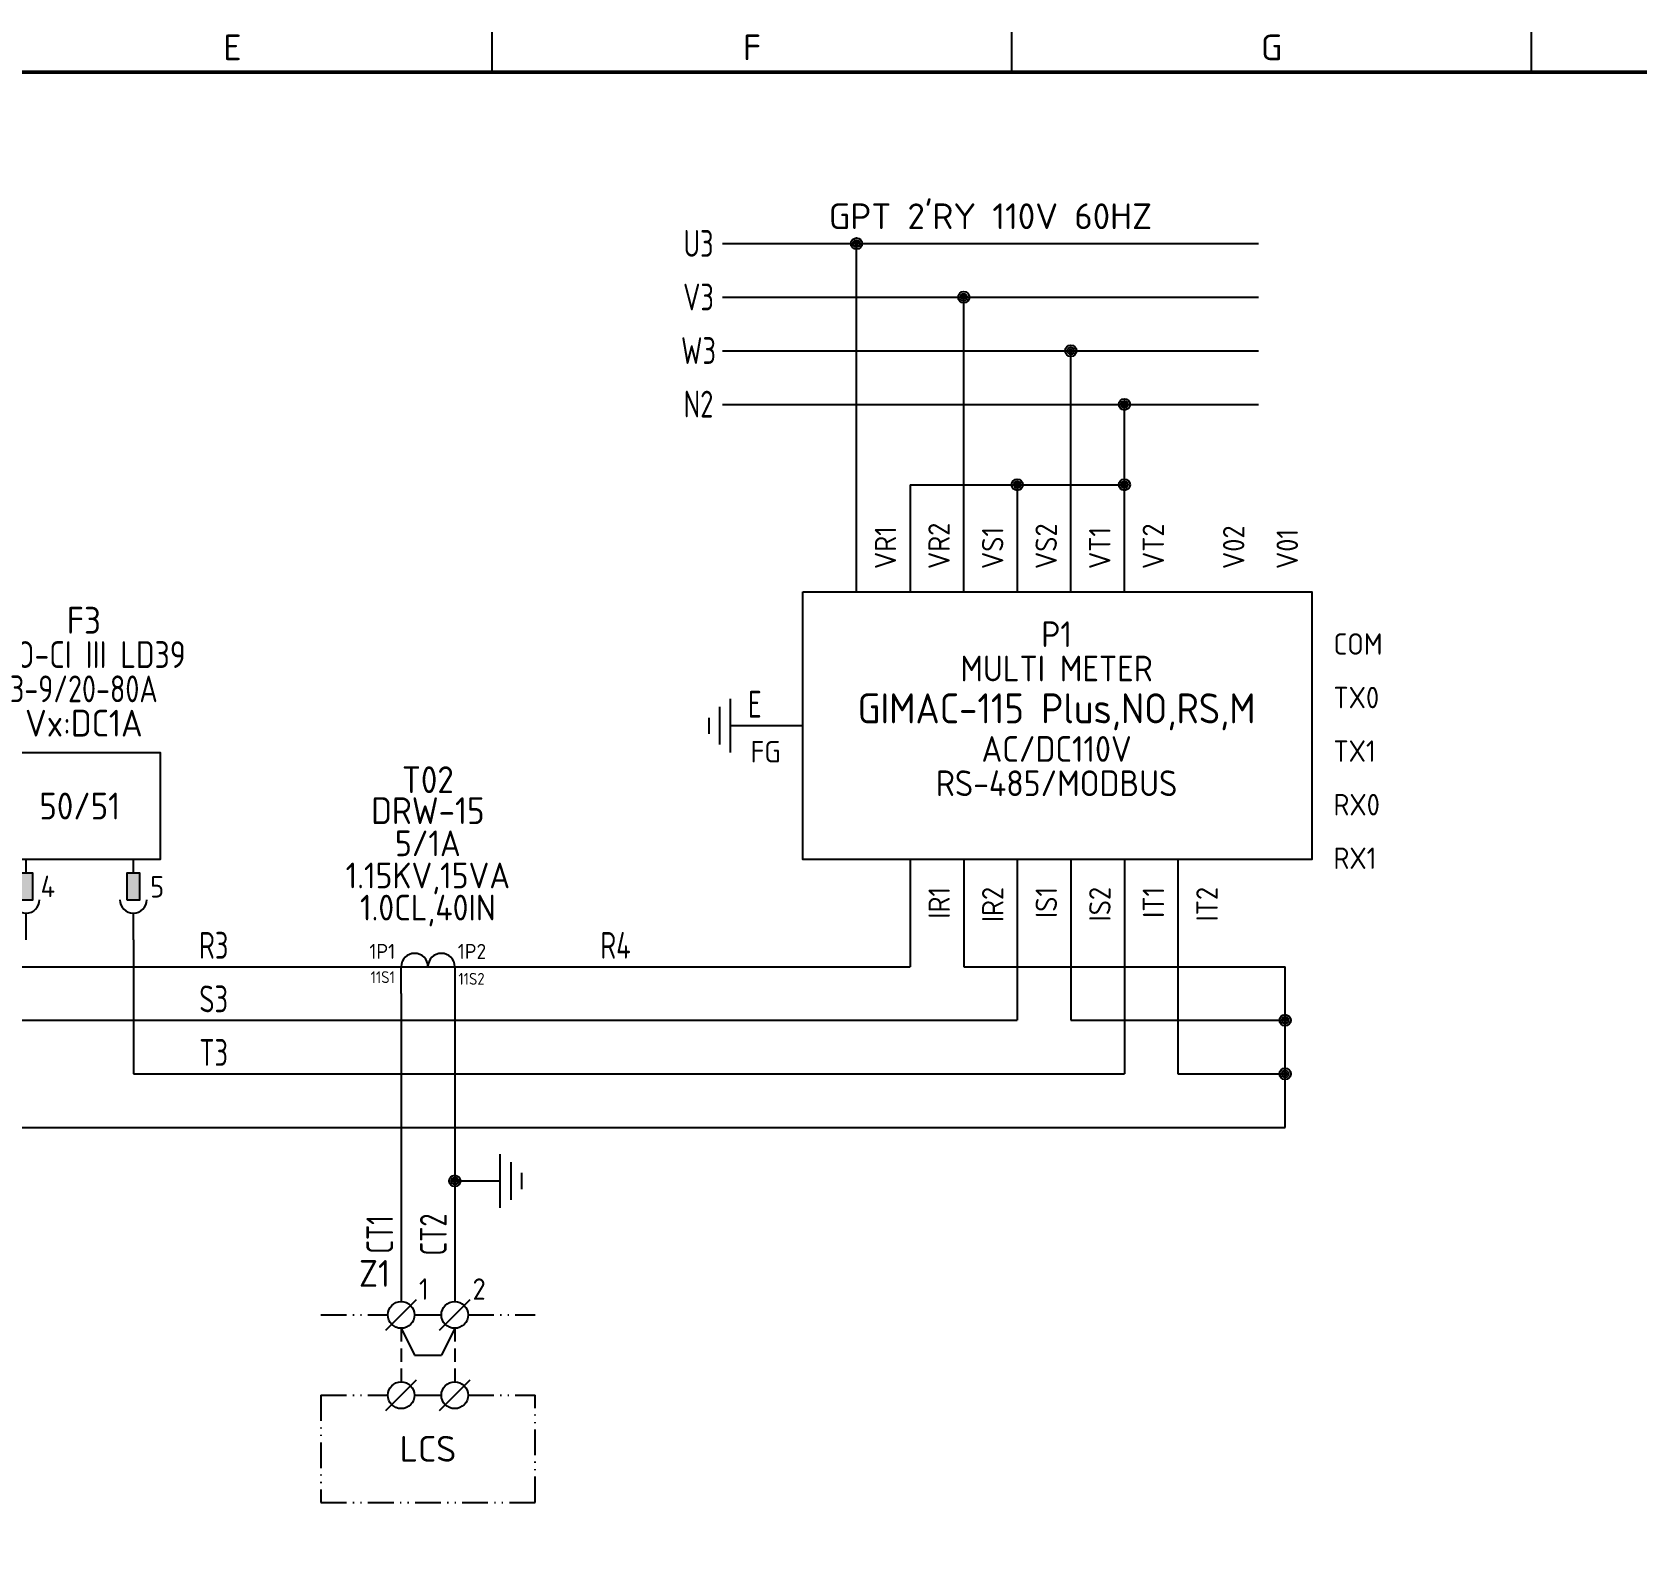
# Model space of a CAD drawing. Header units: millimetres. Extents: x 0 to 556, y 1 to 306.
# Drawn here: x 215.6 to 365.3, y 145 to 287.2 of the extents above; entities that cross this region are included whole.
import ezdxf
from ezdxf.enums import TextEntityAlignment as Align

# ---------------------------------------------------------------- set-up
doc = ezdxf.new("R2010")
doc.units = ezdxf.units.MM
doc.linetypes.add('ACAD_ISO12W100', pattern=[21, 12, -3, 0, -3, 0, -3])
doc.linetypes.add('HIDDEN', pattern=[0.375, 0.25, -0.125])
for name, color, linetype in [('MISC', 7, 'Continuous'), ('Normal Text', 7, 'Continuous'), ('Sheet Line', 3, 'Continuous'), ('Sheet Text', 2, 'Continuous'), ('SYMS', 7, 'Continuous'), ('TAGS', 7, 'Continuous'), ('TERMS', 7, 'Continuous'), ('WIRE(DEFAULT)', 7, 'Continuous'), ('WIRE_GREEN', 3, 'Continuous'), ('WIRE_RED', 1, 'Continuous'), ('WIREFIXED', 7, 'Continuous')]:
    doc.layers.add(name, color=color, linetype=linetype)
doc.layers.add('Sheet Out Line', color=2, linetype='Continuous', lineweight=50)
doc.styles.add('WD', font='ISOCP2.shx')
doc.styles.add('WD_IEC', font='ISOCP2.shx', dxfattribs={"width": 1.1, "height": 2.4, "bigfont": 'whgtxt.shx'})

# ---------------------------------------------------------------- blocks, each defined once
blk = doc.blocks.new('VH61_MULTIMFT1')
blk.add_lwpolyline([(0, 25), (47.5, 25), (47.5, 0), (0, 0)], close=True)
at = {"linetype": 'Continuous', "style": 'WD'}
for tag, p in [('TERM01', (6.7, 27.12)), ('TERM02', (11.7, 27.12)), ('TERM03', (16.7, 27.12)), ('TERM04', (21.7, 27.12)), ('TERM05', (26.7, 27.12)), ('TERM06', (31.7, 27.12)), ('TERM07', (39.2, 27.12)), ('TERM08', (44.2, 27.12))]:
    blk.add_attdef(tag, text='', height=2, rotation=90, dxfattribs=at).set_placement(p, align=Align.TOP_LEFT)
at = {"style": 'WD', "flags": 1}
for tag, p in [('X2TERM01', (5, 25)), ('X2TERM02', (10, 25)), ('X2TERM03', (15, 25)), ('X2TERM04', (20, 25)), ('X2TERM05', (25, 25)), ('X2TERM06', (30, 25)), ('X2TERM07', (37.5, 25)), ('X2TERM08', (42.5, 25))]:
    blk.add_attdef(tag, p, '', height=0.34, rotation=90, dxfattribs=at)
for tag, p in [('X1TERM16', (47.5, 22.5)), ('X1TERM17', (47.5, 17.5)), ('X1TERM18', (47.5, 12.5)), ('X1TERM19', (47.5, 7.5)), ('X1TERM20', (47.5, 2.5))]:
    blk.add_attdef(tag, p, '', height=0.34, dxfattribs=at)
at = {"style": 'WD_IEC'}
for tag, height, p in [('TAG1', 2.4, (23.67, 21.04)), ('RATING12', 2.4, (23.67, 17.84)), ('RATING11', 2.8, (23.67, 14.12)), ('RATING1', 2.4, (23.67, 10.33)), ('RATING2', 2.4, (23.67, 7.13)), ('TEXT1', 2.4, (23.67, 3.93))]:
    blk.add_attdef(tag, text='', height=height, dxfattribs=at).set_placement(p, align=Align.MIDDLE_CENTER)
at = {"linetype": 'Continuous', "style": 'WD'}
for tag, p in [('TERM16', (49.51, 19.13)), ('TERM17', (49.51, 14.13)), ('TERM18', (49.51, 9.13)), ('TERM19', (49.51, 4.13)), ('TERM20', (49.51, -0.87))]:
    blk.add_attdef(tag, p, '', height=2, dxfattribs=at)
at = {"flags": 1}
for tag, height, style, p in [('X4TERM15', 0.34, 'WD', (0, 12.5)), ('INST', 1, 'WD_IEC', (-2.2, 3.75)), ('LOC', 1, 'WD_IEC', (-2.31, 2.41)), ('CAT', 1, 'WD_IEC', (-2.28, 1.08)), ('FAMILY', 1, 'WD_IEC', (-2.21, -0.31)), ('MFG', 1, 'WD_IEC', (-2.42, -1.61)), ('ASSYCODE', 1, 'WD_IEC', (-2.37, -2.9)), ('WDTAGALT', 1, 'WD_IEC', (-2.42, -4.39)), ('PEER_PINLIST', 1, 'WD_IEC', (-2.37, -5.68))]:
    blk.add_attdef(tag, text='', height=height, dxfattribs=dict(at, style=style)).set_placement(p, align=Align.RIGHT)
at = {"linetype": 'Continuous', "style": 'WD'}
blk.add_attdef('TERM15', text='', height=2, dxfattribs=at).set_placement((-2.08, 9.07), align=Align.RIGHT)
at = {"style": 'WD', "flags": 1}
for tag, p in [('X8TERM09', (10, 0)), ('X8TERM10', (15, 0)), ('X8TERM11', (20, 0)), ('X8TERM12', (25, 0)), ('X8TERM13', (30, 0)), ('X8TERM14', (35, 0))]:
    blk.add_attdef(tag, text='', height=0.34, rotation=90, dxfattribs=at).set_placement(p, align=Align.RIGHT)
at = {"linetype": 'Continuous', "style": 'WD'}
for tag, p in [('TERM09', (11.71, -2.55)), ('TERM10', (16.71, -2.55)), ('TERM11', (21.71, -2.55)), ('TERM12', (26.71, -2.55)), ('TERM13', (31.71, -2.55)), ('TERM14', (36.71, -2.55))]:
    blk.add_attdef(tag, text='', height=2, rotation=90, dxfattribs=at).set_placement(p, align=Align.TOP_RIGHT)
blk = doc.blocks.new('HGND3')
at = {"color": 3}
for p, q in [((-2.75, -1.75), (-2.75, 1.75)), ((-1.75, -2.5), (-1.75, 2.5)), ((-3.75, -0.75), (-3.75, 0.75)), ((0, 0), (-1.75, 0))]:
    blk.add_line(p, q, dxfattribs=at)
at = {"style": 'WD_IEC'}
for tag, p in [('INST', (2.1, 10.03)), ('LOC', (2.1, 6.53))]:
    blk.add_attdef(tag, text='', height=2.5, dxfattribs=at).set_placement(p, align=Align.RIGHT)
at = {"color": 3, "style": 'WD_IEC', "flags": 1}
blk.add_attdef('TAG1', text='', height=2.4, dxfattribs=at).set_placement((2, 3.39), align=Align.RIGHT)
at = {"style": 'WD_IEC', "flags": 1}
blk.add_attdef('X1TERM01', (0, 0), '', height=0.32, dxfattribs=at)
blk = doc.blocks.new('WD_WNH')
at = {"linetype": 'Continuous', "style": 'WD_IEC', "width": 0.8}
blk.add_attdef('WIRENO', text='', height=2.5, dxfattribs=at).set_placement((0, 0.75), align=Align.CENTER)
at = {"style": 'WD_IEC', "flags": 1}
for tag, p in [('W08USER', (0, 0.375)), ('W04USER', (0, 0.875)), ('W05USER', (0, 0.75)), ('W09USER', (0, 0.25)), ('W03USER', (0, 1)), ('W06USER', (0, 0.625)), ('W07USER', (0, 0.5)), ('W02USER', (0, 1.125)), ('W01USER', (0, 1.25)), ('W10USER', (0, 0.125))]:
    blk.add_attdef(tag, text='', height=0.08, dxfattribs=at).set_placement(p, align=Align.CENTER)
blk = doc.blocks.new('WDDOT')
for radius in [0.529, 0.33, 0.164]:
    blk.add_circle((0, 0), radius)
blk = doc.blocks.new('HDA1_CT1')
for p, q in [((-5, 0), (5, 0)), ((2.5, 0), (2.5, -2.5))]:
    blk.add_line(p, q)
for centre in [(-1.25, 0), (1.25, 0)]:
    blk.add_arc(centre, 1.25, 0, 180)
at = {"layer": 'SYMS'}
blk.add_line((-2.5, -2.5), (-2.5, 0), dxfattribs=at)
at = {"style": 'WD_IEC'}
for tag, height, p in [('TAG1', 2.5, (-0.01, 17.84)), ('RATING11', 2.5, (-0.01, 14.95)), ('RATING1', 2.4, (-0.01, 11.95)), ('RATING2', 2.4, (-0.01, 8.95)), ('RATING3', 2.4, (-0.01, 5.95)), ('RATING4', 2.4, (-0.01, 2.95))]:
    blk.add_attdef(tag, text='', height=height, dxfattribs=at).set_placement(p, align=Align.CENTER)
at = {"flags": 1}
for tag, p, height, style in [('INST', (9.44, 7.12), 1, 'WD_IEC'), ('LOC', (9.33, 5.86), 1, 'WD_IEC'), ('FAMILY', (9.34, 4.5), 1, 'WD_IEC'), ('MFG', (9.32, 2), 1, 'WD_IEC'), ('CAT', (9.38, 3.25), 1, 'WD_IEC'), ('ASSYCODE', (9.19, 0.68), 1, 'WD_IEC'), ('X4TERM01', (-5, 0), 0.08, 'WD'), ('X1TERM02', (5, 0), 0.08, 'WD'), ('X4TERM03', (-2.5, -2.5), 0.08, 'WD'), ('X1TERM04', (2.5, -2.5), 0.08, 'WD')]:
    blk.add_attdef(tag, p, '', height=height, dxfattribs=dict(at, style=style))
at = {"style": 'WD_IEC', "width": 1.05}
blk.add_attdef('TERM01', text='', height=1.4, dxfattribs=at).set_placement((-3.06, 0.31), align=Align.BOTTOM_RIGHT)
blk.add_attdef('TERM02', text='', height=1.4, dxfattribs=at).set_placement((2.78, 0.31), align=Align.BOTTOM_LEFT)
at = {"style": 'WD_IEC'}
blk.add_attdef('TERM03', text='', height=1.1, dxfattribs=at).set_placement((-3.09, -0.42), align=Align.TOP_RIGHT)
blk.add_attdef('TERM04', text='', height=1.1, dxfattribs=at).set_placement((2.84, -0.58), align=Align.TOP_LEFT)
blk = doc.blocks.new('HGND2')
at = {"color": 3}
for p, q in [((1.75, -2.5), (1.75, 2.5)), ((2.75, -1.75), (2.75, 1.75)), ((0, 0), (1.75, 0)), ((3.75, -0.75), (3.75, 0.75))]:
    blk.add_line(p, q, dxfattribs=at)
at = {"style": 'WD_IEC'}
for tag, p in [('INST', (10.12, 7)), ('LOC', (10.12, 3.5))]:
    blk.add_attdef(tag, text='', height=2.5, dxfattribs=at).set_placement(p, align=Align.RIGHT)
at = {"color": 3, "style": 'WD_IEC', "flags": 1}
blk.add_attdef('TAG1', (4, 0.13), '', height=2.4, dxfattribs=at)
at = {"style": 'WD_IEC', "flags": 1}
blk.add_attdef('X4TERM01', (0, 0), '', height=0.32, dxfattribs=at)
blk = doc.blocks.new('HT0W_TB1')
blk.add_circle((0, 0), 1.25)
at = {"layer": 'SYMS'}
blk.add_line((-1.44, -1.44), (1.44, 1.44), dxfattribs=at)
at = {"style": 'WD_IEC', "flags": 1}
for tag, p in [('INST', (-1.04, 7.87)), ('LOC', (-1.04, 4.87))]:
    blk.add_attdef(tag, text='', height=2.5, dxfattribs=at).set_placement(p, align=Align.BOTTOM_RIGHT)
at = {"style": 'WD_IEC'}
blk.add_attdef('TAGSTRIP', text='', height=2.5, dxfattribs=at).set_placement((-1.04, 1.87), align=Align.BOTTOM_RIGHT)
blk.add_attdef('TERM01', text='', height=2, dxfattribs=at).set_placement((1.66, 0.81), align=Align.BOTTOM_LEFT)
at = {"flags": 1}
for tag, p, height, style in [('X2TERM01', (0, 1.25), 0.25, 'WD_IEC'), ('X4LINK', (-1.25, 0), 0.01, 'WD'), ('X4TERM01', (-1.25, 0), 0.25, 'WD_IEC'), ('STRIPSEQ', (-0.02, -0.02), 0.025, 'WD_IEC'), ('X1LINK', (1.25, 0), 0.01, 'WD'), ('X1TERM01', (1.25, 0), 0.25, 'WD_IEC'), ('LINKTERM', (-0.02, -0.06), 0.025, 'WD_IEC'), ('X8TERM01', (0, -1.25), 0.25, 'WD_IEC')]:
    blk.add_attdef(tag, p, '', height=height, dxfattribs=dict(at, style=style))
at = {"style": 'WD_IEC', "flags": 1}
for tag, height, p in [('CAT', 1, (-1.95, -2.37)), ('MFG', 1, (-2.09, -3.63)), ('ASSYCODE', 1, (-2.04, -4.92)), ('DESC1', 2, (-1.78, -7.62)), ('DESC2', 2, (-1.78, -10.06)), ('DESC3', 2, (-1.78, -12.55))]:
    blk.add_attdef(tag, text='', height=height, dxfattribs=at).set_placement(p, align=Align.RIGHT)
blk = doc.blocks.new('HT0_TB1')
blk.add_circle((0, 0), 1.25)
at = {"layer": 'SYMS'}
blk.add_line((-1.44, -1.44), (1.44, 1.44), dxfattribs=at)
at = {"flags": 1}
for tag, p, height, style in [('X2TERM01', (0, 1.25), 0.25, 'WD_IEC'), ('X4LINK', (-1.25, 0), 0.01, 'WD'), ('X4TERM01', (-1.25, 0), 0.25, 'WD_IEC'), ('X1LINK', (1.25, 0), 0.01, 'WD'), ('X1TERM01', (1.25, 0), 0.25, 'WD_IEC'), ('X8TERM01', (0, -1.25), 0.25, 'WD_IEC')]:
    blk.add_attdef(tag, p, '', height=height, dxfattribs=dict(at, style=style))
blk = doc.blocks.new('WD_WNV')
at = {"linetype": 'Continuous', "style": 'WD_IEC', "width": 0.8}
blk.add_attdef('WIRENO', text='', height=2.5, rotation=90, dxfattribs=at).set_placement((-0.75, 0), align=Align.CENTER)
at = {"style": 'WD_IEC', "flags": 1}
for tag, p in [('W08USER', (-1, 0.375)), ('W04USER', (-1, 0.875)), ('W05USER', (-1, 0.75)), ('W09USER', (-1, 0.25)), ('W03USER', (-1, 1)), ('W06USER', (-1, 0.625)), ('W07USER', (-1, 0.5)), ('W02USER', (-1, 1.125)), ('W01USER', (-1, 1.25)), ('W10USER', (-1, 0.125))]:
    blk.add_attdef(tag, text='', height=0.08, dxfattribs=at).set_placement(p, align=Align.CENTER)
blk = doc.blocks.new('LSSA3')
at = {"layer": 'Sheet Line'}
for p, q in [((258.5, 283.5), (258.5, 287.25)), ((307, 283.5), (307, 287.25)), ((355.5, 283.5), (355.5, 287.25))]:
    blk.add_line(p, q, dxfattribs=at)
at = {"layer": 'Sheet Out Line'}
blk.add_lwpolyline([(16, 6.5), (404, 6.5), (404, 283.5), (16, 283.5)], close=True, dxfattribs=at)
at = {"style": 'WD_IEC', "width": 1.1}
for tag, height, p in [('DESC4', 2.4, (57.5, 39.5)), ('CUSTOMERS31', 3.8, (219, 38)), ('TITLE1', 3.6, (333, 37.5)), ('CUSTOMERS21', 3.8, (219, 35.25)), ('DESC3', 2.4, (57.5, 33.5)), ('CUSTOMERS32', 3.8, (219, 32.5)), ('TITLE2', 3.6, (333, 32.5)), ('CUSTOMERS22', 3.8, (219, 29.75)), ('RN', 3.5, (398, 28.75)), ('DESC2', 2.4, (57.5, 27.5)), ('CUSTOMERS33', 3.8, (219, 27)), ('TITLE3', 3.6, (333, 27.5)), ('DESC1', 2.4, (57.5, 21.5)), ('FILE', 2.4, (314, 18.5)), ('WORKNO', 3.5, (365.5, 18.5)), ('DESC0', 2.4, (57.5, 15.5)), ('SHN', 2.4, (395, 12)), ('TSH', 2.4, (401, 9))]:
    blk.add_attdef(tag, text='', height=height, dxfattribs=at).set_placement(p, align=Align.MIDDLE_CENTER)
at = {"style": 'WD_IEC'}
for tag, p in [('DATE4', (96.5, 39.5)), ('DRWN4', (111.5, 39.5)), ('DSGN4', (126.5, 39.5)), ('CHKD4', (141.5, 39.5)), ('APPD4', (156.5, 39.5)), ('DATE3', (96.5, 33.5)), ('DRWN3', (111.5, 33.5)), ('DSGN3', (126.5, 33.5)), ('CHKD3', (141.5, 33.5)), ('APPD3', (156.5, 33.5)), ('DATE2', (96.5, 27.5)), ('DRWN2', (111.5, 27.5)), ('DSGN2', (126.5, 27.5)), ('CHKD2', (141.5, 27.5)), ('APPD2', (156.5, 27.5)), ('DATE1', (96.5, 21.5)), ('DRWN1', (111.5, 21.5)), ('DSGN1', (126.5, 21.5)), ('CHKD1', (141.5, 21.5)), ('APPD1', (156.5, 21.5)), ('DATE0', (96.5, 15.5)), ('DRWN0', (111.5, 15.5)), ('DSGN0', (126.5, 15.5)), ('CHKD0', (141.5, 15.5)), ('APPD0', (156.5, 15.5))]:
    blk.add_attdef(tag, text='', height=2.4, dxfattribs=at).set_placement(p, align=Align.MIDDLE_CENTER)
at = {"style": 'WD_IEC', "width": 1.1}
for tag, p in [('DWG1ST', (345, 10.5)), ('DWGNO', (373.49, 10.5))]:
    blk.add_attdef(tag, text='', height=3.5, dxfattribs=at).set_placement(p, align=Align.MIDDLE_LEFT)
at = {"style": 'WD_IEC', "width": 1.1, "flags": 9}
blk.add_attdef('WD_TB', (0, 0), '', height=2.4, dxfattribs=at)
at = {"layer": 'Sheet Text', "style": 'WD_IEC', "width": 1.1}
for s, p in [('E', (234.25, 284.62)), ('F', (282.75, 284.62)), ('G', (331.25, 284.62))]:
    blk.add_text(s, height=2.4, dxfattribs=at).set_placement(p, align=Align.CENTER)
blk = doc.blocks.new('VG21_OCR1')
for p, q in [((-5, -6.25), (-5, -5)), ((5, -6.25), (5, -5)), ((-5, -12.5), (-5, -10)), ((5, -12.5), (5, -10))]:
    blk.add_line(p, q)
for points in [[(-7.5, 5), (7.5, 5), (7.5, -5), (-7.5, -5)], [(-5.62, -8.75), (-4.38, -8.75), (-4.38, -6.25), (-5.62, -6.25)], [(4.38, -8.75), (5.62, -8.75), (5.62, -6.25), (4.38, -6.25)]]:
    blk.add_lwpolyline(points, close=True)
for centre in [(-5, -8.75), (5, -8.75)]:
    blk.add_arc(centre, 1.25, 180, 0)
for points in [[(-5.62, -6.25), (-5.62, -8.75), (-4.38, -6.25), (-4.38, -8.75)], [(4.38, -6.25), (4.38, -8.75), (5.62, -6.25), (5.62, -8.75)]]:
    blk.add_solid(points)
at = {"style": 'WD'}
for tag, p in [('TAG1', (0.37, 15.34)), ('RATING11', (0.37, 12.14)), ('RATING1', (0.37, 8.94)), ('RATING2', (0.37, 5.74))]:
    blk.add_attdef(tag, text='', height=2.5, dxfattribs=at).set_placement(p, align=Align.BOTTOM_CENTER)
at = {"style": 'WD', "flags": 1}
for tag, p in [('INST', (-10.31, 1.22)), ('LOC', (-10.35, -0.14)), ('CAT', (-10.33, -1.49)), ('FAMILY', (-10.23, -2.87)), ('MFG', (-10.29, -4.28)), ('ASSYCODE', (-10.35, -5.64))]:
    blk.add_attdef(tag, text='', height=1, dxfattribs=at).set_placement(p, align=Align.RIGHT)
at = {"style": 'WD'}
blk.add_attdef('RATING12', text='', height=2.5, dxfattribs=at).set_placement((0, 0), align=Align.MIDDLE_CENTER)
at = {"linetype": 'Continuous', "style": 'WD'}
for tag, p in [('TERM01', (-3.66, -8.5)), ('TERM02', (6.57, -8.54))]:
    blk.add_attdef(tag, p, '', height=2, dxfattribs=at)
at = {"style": 'WD', "flags": 1}
for tag, p in [('X8TERM01', (-5, -12.5)), ('X8TERM02', (5, -12.5))]:
    blk.add_attdef(tag, p, '', height=0.32, dxfattribs=at)

msp = doc.modelspace()

# ---------------------------------------------------------------- linework, layer by layer
at = {"linetype": 'HIDDEN', "ltscale": 5}
for p, q in [((250, 166.25), (250, 161.25)), ((255, 166.25), (255, 161.25))]:
    msp.add_line(p, q, dxfattribs=at)
for p, q in [((250, 166.25), (251.25, 163.75)), ((255, 166.25), (253.75, 163.75))]:
    msp.add_line(p, q)
at = {"layer": 'Normal Text', "linetype": 'ACAD_ISO12W100', "ltscale": 0.2}
for p, q in [((242.5, 167.5), (248.75, 167.5)), ((251.25, 167.5), (253.75, 167.5)), ((256.25, 167.5), (262.5, 167.5)), ((242.5, 160), (248.75, 160)), ((242.5, 160), (242.5, 150)), ((251.25, 160), (253.75, 160)), ((256.25, 160), (262.5, 160)), ((262.5, 150), (262.5, 160)), ((242.5, 150), (262.5, 150))]:
    msp.add_line(p, q, dxfattribs=at)
at = {"layer": 'Normal Text'}
msp.add_line((251.25, 163.75), (253.75, 163.75), dxfattribs=at)
at = {"layer": 'WIRE(DEFAULT)'}
for p, q in [((297.5, 210), (297.5, 200)), ((302.5, 210), (302.5, 200)), ((307.5, 210), (307.5, 195)), ((312.5, 210), (312.5, 195)), ((317.5, 210), (317.5, 190)), ((322.5, 210), (322.5, 190)), ((185, 200), (247.5, 200)), ((257.5, 200), (297.5, 200)), ((302.5, 200), (332.5, 200)), ((332.5, 190), (332.5, 200)), ((250, 197.5), (250, 168.75)), ((255, 197.5), (255, 197.5)), ((255, 197.5), (255, 168.75)), ((205, 195), (307.5, 195)), ((312.5, 195), (332.5, 195)), ((225, 190), (317.5, 190)), ((322.5, 190), (332.5, 190)), ((332.5, 187.5), (332.5, 190)), ((332.5, 185), (332.5, 187.5)), ((137.5, 185), (332.5, 185)), ((255, 180), (257.5, 180))]:
    msp.add_line(p, q, dxfattribs=at)
at = {"layer": 'WIRE(DEFAULT)', "linetype": 'Continuous'}
msp.add_line((225, 202.5), (225, 190), dxfattribs=at)
at = {"layer": 'WIRE_GREEN'}
for q in [(282.5, 222.5), (287.5, 222.5)]:
    msp.add_line((287.5, 222.5), q, dxfattribs=at)
at = {"layer": 'WIRE_RED'}
for p, q in [((280, 267.5), (330, 267.5)), ((280, 262.5), (330, 262.5)), ((280, 257.5), (330, 257.5)), ((280, 252.5), (330, 252.5)), ((317.5, 245), (317.5, 252.5)), ((297.5, 245), (317.5, 245))]:
    msp.add_line(p, q, dxfattribs=at)
at = {"layer": 'WIRE_RED', "linetype": 'Continuous'}
for p, q in [((292.5, 235), (292.5, 267.5)), ((302.5, 235), (302.5, 262.5)), ((312.5, 235), (312.5, 257.5)), ((297.5, 245), (297.5, 235)), ((307.5, 245), (307.5, 235)), ((317.5, 235), (317.5, 245))]:
    msp.add_line(p, q, dxfattribs=at)

# ---------------------------------------------------------------- block references
at = {"layer": 'SYMS'}
for name, p in [('LSSA3', (0, 0)), ('WDDOT', (292.5, 267.5)), ('WDDOT', (302.5, 262.5)), ('WDDOT', (312.5, 257.5)), ('WDDOT', (317.5, 252.5)), ('WDDOT', (307.5, 245)), ('WDDOT', (317.5, 245)), ('HGND3', (282.5, 222.5)), ('WDDOT', (332.5, 195)), ('WDDOT', (332.5, 190)), ('HGND2', (257.5, 180)), ('WDDOT', (255, 180)), ('HT0_TB1', (250, 160)), ('HT0_TB1', (255, 160))]:
    msp.add_blockref(name, p, dxfattribs=at)
ref = msp.add_blockref('VH61_MULTIMFT1', (287.5, 210), dxfattribs=at)
ref.add_attrib('RATING2', 'RS-485/MODBUS', dxfattribs={"layer": 'MISC', "height": 2.4, "style": 'WD_IEC'}).set_placement((311.17, 217.13), align=Align.MIDDLE_CENTER)
ref.add_attrib('RATING1', 'AC/DC110V', dxfattribs={"layer": 'MISC', "height": 2.4, "style": 'WD_IEC'}).set_placement((311.17, 220.33), align=Align.MIDDLE_CENTER)
ref.add_attrib('RATING11', 'GIMAC-115 Plus,NO,RS,M', dxfattribs={"layer": 'MISC', "height": 2.8, "style": 'WD_IEC'}).set_placement((311.17, 224.12), align=Align.MIDDLE_CENTER)
ref.add_attrib('RATING12', 'MULTI METER', dxfattribs={"layer": 'MISC', "height": 2.4, "style": 'WD_IEC'}).set_placement((311.17, 227.84), align=Align.MIDDLE_CENTER)
ref.add_attrib('TAG1', 'P1', dxfattribs={"layer": 'TAGS', "height": 2.4, "style": 'WD_IEC'}).set_placement((311.17, 231.04), align=Align.MIDDLE_CENTER)
ref.add_attrib('TERM15', 'FG', dxfattribs={"layer": 'TERMS', "linetype": 'Continuous', "height": 2, "style": 'WD'}).set_placement((285.42, 219.07), align=Align.RIGHT)
ref.add_attrib('TERM01', 'VR1', dxfattribs={"layer": 'TERMS', "linetype": 'Continuous', "height": 2, "rotation": 90, "style": 'WD'}).set_placement((294.2, 237.12), align=Align.TOP_LEFT)
ref.add_attrib('TERM20', 'RX1', (337.01, 209.13), dxfattribs={"layer": 'TERMS', "linetype": 'Continuous', "height": 2, "style": 'WD'})
ref.add_attrib('TERM19', 'RX0', (337.01, 214.13), dxfattribs={"layer": 'TERMS', "linetype": 'Continuous', "height": 2, "style": 'WD'})
ref.add_attrib('TERM18', 'TX1', (337.01, 219.13), dxfattribs={"layer": 'TERMS', "linetype": 'Continuous', "height": 2, "style": 'WD'})
ref.add_attrib('TERM17', 'TX0', (337.01, 224.13), dxfattribs={"layer": 'TERMS', "linetype": 'Continuous', "height": 2, "style": 'WD'})
ref.add_attrib('TERM16', 'COM', (337.01, 229.13), dxfattribs={"layer": 'TERMS', "linetype": 'Continuous', "height": 2, "style": 'WD'})
ref.add_attrib('TERM14', 'IT2', dxfattribs={"layer": 'TERMS', "linetype": 'Continuous', "height": 2, "rotation": 90, "style": 'WD'}).set_placement((324.21, 207.45), align=Align.TOP_RIGHT)
ref.add_attrib('TERM13', 'IT1', dxfattribs={"layer": 'TERMS', "linetype": 'Continuous', "height": 2, "rotation": 90, "style": 'WD'}).set_placement((319.21, 207.45), align=Align.TOP_RIGHT)
ref.add_attrib('TERM12', 'IS2', dxfattribs={"layer": 'TERMS', "linetype": 'Continuous', "height": 2, "rotation": 90, "style": 'WD'}).set_placement((314.21, 207.45), align=Align.TOP_RIGHT)
ref.add_attrib('TERM11', 'IS1', dxfattribs={"layer": 'TERMS', "linetype": 'Continuous', "height": 2, "rotation": 90, "style": 'WD'}).set_placement((309.21, 207.45), align=Align.TOP_RIGHT)
ref.add_attrib('TERM10', 'IR2', dxfattribs={"layer": 'TERMS', "linetype": 'Continuous', "height": 2, "rotation": 90, "style": 'WD'}).set_placement((304.21, 207.45), align=Align.TOP_RIGHT)
ref.add_attrib('TERM09', 'IR1', dxfattribs={"layer": 'TERMS', "linetype": 'Continuous', "height": 2, "rotation": 90, "style": 'WD'}).set_placement((299.21, 207.45), align=Align.TOP_RIGHT)
ref.add_attrib('TERM08', 'V01', dxfattribs={"layer": 'TERMS', "linetype": 'Continuous', "height": 2, "rotation": 90, "style": 'WD'}).set_placement((331.7, 237.12), align=Align.TOP_LEFT)
ref.add_attrib('TERM07', 'V02', dxfattribs={"layer": 'TERMS', "linetype": 'Continuous', "height": 2, "rotation": 90, "style": 'WD'}).set_placement((326.7, 237.12), align=Align.TOP_LEFT)
ref.add_attrib('TERM06', 'VT2', dxfattribs={"layer": 'TERMS', "linetype": 'Continuous', "height": 2, "rotation": 90, "style": 'WD'}).set_placement((319.2, 237.12), align=Align.TOP_LEFT)
ref.add_attrib('TERM05', 'VT1', dxfattribs={"layer": 'TERMS', "linetype": 'Continuous', "height": 2, "rotation": 90, "style": 'WD'}).set_placement((314.2, 237.12), align=Align.TOP_LEFT)
ref.add_attrib('TERM04', 'VS2', dxfattribs={"layer": 'TERMS', "linetype": 'Continuous', "height": 2, "rotation": 90, "style": 'WD'}).set_placement((309.2, 237.12), align=Align.TOP_LEFT)
ref.add_attrib('TERM03', 'VS1', dxfattribs={"layer": 'TERMS', "linetype": 'Continuous', "height": 2, "rotation": 90, "style": 'WD'}).set_placement((304.2, 237.12), align=Align.TOP_LEFT)
ref.add_attrib('TERM02', 'VR2', dxfattribs={"layer": 'TERMS', "linetype": 'Continuous', "height": 2, "rotation": 90, "style": 'WD'}).set_placement((299.2, 237.12), align=Align.TOP_LEFT)
at = {"layer": 'SYMS', "linetype": 'Continuous'}
ref = msp.add_blockref('VG21_OCR1', (220, 215), dxfattribs=at)
ref.add_attrib('TERM02', '5', (226.57, 206.46), dxfattribs={"layer": 'TERMS', "linetype": 'Continuous', "height": 2, "style": 'WD'})
ref.add_attrib('TERM01', '4', (216.35, 206.5), dxfattribs={"layer": 'TERMS', "linetype": 'Continuous', "height": 2, "style": 'WD'})
ref.add_attrib('RATING12', '50/51', dxfattribs={"layer": 'MISC', "height": 2.5, "style": 'WD'}).set_placement((220, 215), align=Align.MIDDLE_CENTER)
ref.add_attrib('RATING2', 'Vx:DC1A', dxfattribs={"layer": 'MISC', "height": 2.5, "style": 'WD'}).set_placement((220.38, 220.74), align=Align.BOTTOM_CENTER)
ref.add_attrib('RATING1', '3-9/20-80A', dxfattribs={"layer": 'MISC', "height": 2.5, "style": 'WD', "width": 0.85}).set_placement((220.38, 223.94), align=Align.BOTTOM_CENTER)
ref.add_attrib('RATING11', 'GCO-CI III LD39', dxfattribs={"layer": 'MISC', "height": 2.5, "style": 'WD', "width": 0.9}).set_placement((220.38, 227.14), align=Align.BOTTOM_CENTER)
ref.add_attrib('TAG1', 'F3', dxfattribs={"layer": 'TAGS', "height": 2.5, "style": 'WD'}).set_placement((220.38, 230.34), align=Align.BOTTOM_CENTER)
at = {"layer": 'SYMS'}
ref = msp.add_blockref('HDA1_CT1', (252.5, 200), dxfattribs=at)
ref.add_attrib('TERM01', '1P1', dxfattribs={"layer": 'TERMS', "height": 1.4, "style": 'WD_IEC', "width": 1.05}).set_placement((249.44, 200.31), align=Align.BOTTOM_RIGHT)
ref.add_attrib('TERM02', '1P2', dxfattribs={"layer": 'TERMS', "height": 1.4, "style": 'WD_IEC', "width": 1.05}).set_placement((255.28, 200.31), align=Align.BOTTOM_LEFT)
ref.add_attrib('TERM03', '11S1', dxfattribs={"layer": 'TERMS', "height": 1.1, "style": 'WD_IEC'}).set_placement((249.41, 199.58), align=Align.TOP_RIGHT)
ref.add_attrib('TERM04', '11S2', dxfattribs={"layer": 'TERMS', "height": 1.1, "style": 'WD_IEC'}).set_placement((255.34, 199.42), align=Align.TOP_LEFT)
ref.add_attrib('RATING11', 'DRW-15', dxfattribs={"layer": 'MISC', "height": 2.5, "style": 'WD_IEC'}).set_placement((252.49, 213.32), align=Align.CENTER)
ref.add_attrib('RATING1', '5/1A', dxfattribs={"layer": 'MISC', "height": 2.4, "style": 'WD_IEC'}).set_placement((252.49, 210.32), align=Align.CENTER)
ref.add_attrib('RATING2', '1.15KV,15VA', dxfattribs={"layer": 'MISC', "height": 2.4, "style": 'WD_IEC'}).set_placement((252.49, 207.32), align=Align.CENTER)
ref.add_attrib('RATING3', '1.0CL,40IN', dxfattribs={"layer": 'MISC', "height": 2.4, "style": 'WD_IEC'}).set_placement((252.49, 204.32), align=Align.CENTER)
ref.add_attrib('TAG1', 'T02', dxfattribs={"layer": 'TAGS', "height": 2.5, "style": 'WD_IEC'}).set_placement((252.49, 216.21), align=Align.CENTER)
ref = msp.add_blockref('HT0W_TB1', (250, 167.5), dxfattribs=at)
ref.add_attrib('TAGSTRIP', 'Z1', dxfattribs={"layer": 'TAGS', "height": 2.5, "style": 'WD_IEC'}).set_placement((248.96, 169.37), align=Align.BOTTOM_RIGHT)
ref.add_attrib('TERM01', '1', dxfattribs={"layer": 'TERMS', "height": 2, "style": 'WD_IEC'}).set_placement((251.66, 168.31), align=Align.BOTTOM_LEFT)
ref = msp.add_blockref('HT0W_TB1', (255, 167.5), dxfattribs=at)
ref.add_attrib('TERM01', '2', dxfattribs={"layer": 'TERMS', "height": 2, "style": 'WD_IEC'}).set_placement((256.66, 168.31), align=Align.BOTTOM_LEFT)
at = {"layer": 'WIREFIXED'}
ref = msp.add_blockref('WD_WNH', (277.75, 265.52), dxfattribs=at)
ref.add_attrib('WIRENOF', 'U3', dxfattribs={"linetype": 'Continuous', "height": 2.5, "style": 'WD_IEC', "width": 0.8}).set_placement((277.75, 266.27), align=Align.CENTER)
ref = msp.add_blockref('WD_WNH', (277.75, 260.52), dxfattribs=at)
ref.add_attrib('WIRENOF', 'V3', dxfattribs={"linetype": 'Continuous', "height": 2.5, "style": 'WD_IEC', "width": 0.8}).set_placement((277.75, 261.27), align=Align.CENTER)
ref = msp.add_blockref('WD_WNH', (277.75, 255.52), dxfattribs=at)
ref.add_attrib('WIRENOF', 'W3', dxfattribs={"linetype": 'Continuous', "height": 2.5, "style": 'WD_IEC', "width": 0.8}).set_placement((277.75, 256.27), align=Align.CENTER)
ref = msp.add_blockref('WD_WNH', (277.75, 250.52), dxfattribs=at)
ref.add_attrib('WIRENOF', 'N2', dxfattribs={"linetype": 'Continuous', "height": 2.5, "style": 'WD_IEC', "width": 0.8}).set_placement((277.75, 251.27), align=Align.CENTER)
ref = msp.add_blockref('WD_WNH', (283, 222.5), dxfattribs=at)
ref.add_attrib('WIRENOF', 'E', dxfattribs={"linetype": 'Continuous', "height": 2.5, "style": 'WD_IEC', "width": 0.8}).set_placement((283, 223.25), align=Align.CENTER)
ref = msp.add_blockref('WD_WNH', (232.5, 200), dxfattribs=at)
ref.add_attrib('WIRENOF', 'R3', dxfattribs={"linetype": 'Continuous', "height": 2.5, "style": 'WD_IEC', "width": 0.8}).set_placement((232.5, 200.75), align=Align.CENTER)
ref = msp.add_blockref('WD_WNH', (270, 200), dxfattribs=at)
ref.add_attrib('WIRENOF', 'R4', dxfattribs={"linetype": 'Continuous', "height": 2.5, "style": 'WD_IEC', "width": 0.8}).set_placement((270, 200.75), align=Align.CENTER)
ref = msp.add_blockref('WD_WNH', (232.5, 195), dxfattribs=at)
ref.add_attrib('WIRENOF', 'S3', dxfattribs={"linetype": 'Continuous', "height": 2.5, "style": 'WD_IEC', "width": 0.8}).set_placement((232.5, 195.75), align=Align.CENTER)
ref = msp.add_blockref('WD_WNH', (232.5, 190), dxfattribs=at)
ref.add_attrib('WIRENOF', 'T3', dxfattribs={"linetype": 'Continuous', "height": 2.5, "style": 'WD_IEC', "width": 0.8}).set_placement((232.5, 190.75), align=Align.CENTER)
ref = msp.add_blockref('WD_WNV', (255, 175), dxfattribs=at)
ref.add_attrib('WIRENOF', 'CT2', dxfattribs={"linetype": 'Continuous', "height": 2.5, "rotation": 90, "style": 'WD_IEC', "width": 0.8}).set_placement((254.25, 175), align=Align.CENTER)
ref = msp.add_blockref('WD_WNV', (250, 175), dxfattribs=at)
ref.add_attrib('WIRENOF', 'CT1', dxfattribs={"linetype": 'Continuous', "height": 2.5, "rotation": 90, "style": 'WD_IEC', "width": 0.8}).set_placement((249.25, 175), align=Align.CENTER)

# ---------------------------------------------------------------- texts
at = {"linetype": 'ACAD_ISO12W100', "insert": (305, 268.86), "char_height": 2.4, "width": 37.8748, "attachment_point": 8, "line_spacing_factor": 0.875, "style": 'WD_IEC'}
msp.add_mtext("GPT 2'RY 110V 60HZ", dxfattribs=at)
at = {"layer": 'Normal Text', "insert": (252.5, 155), "char_height": 2.4, "width": 5, "attachment_point": 5, "style": 'WD_IEC'}
msp.add_mtext('LCS', dxfattribs=at)

doc.saveas('drawing.dxf')
